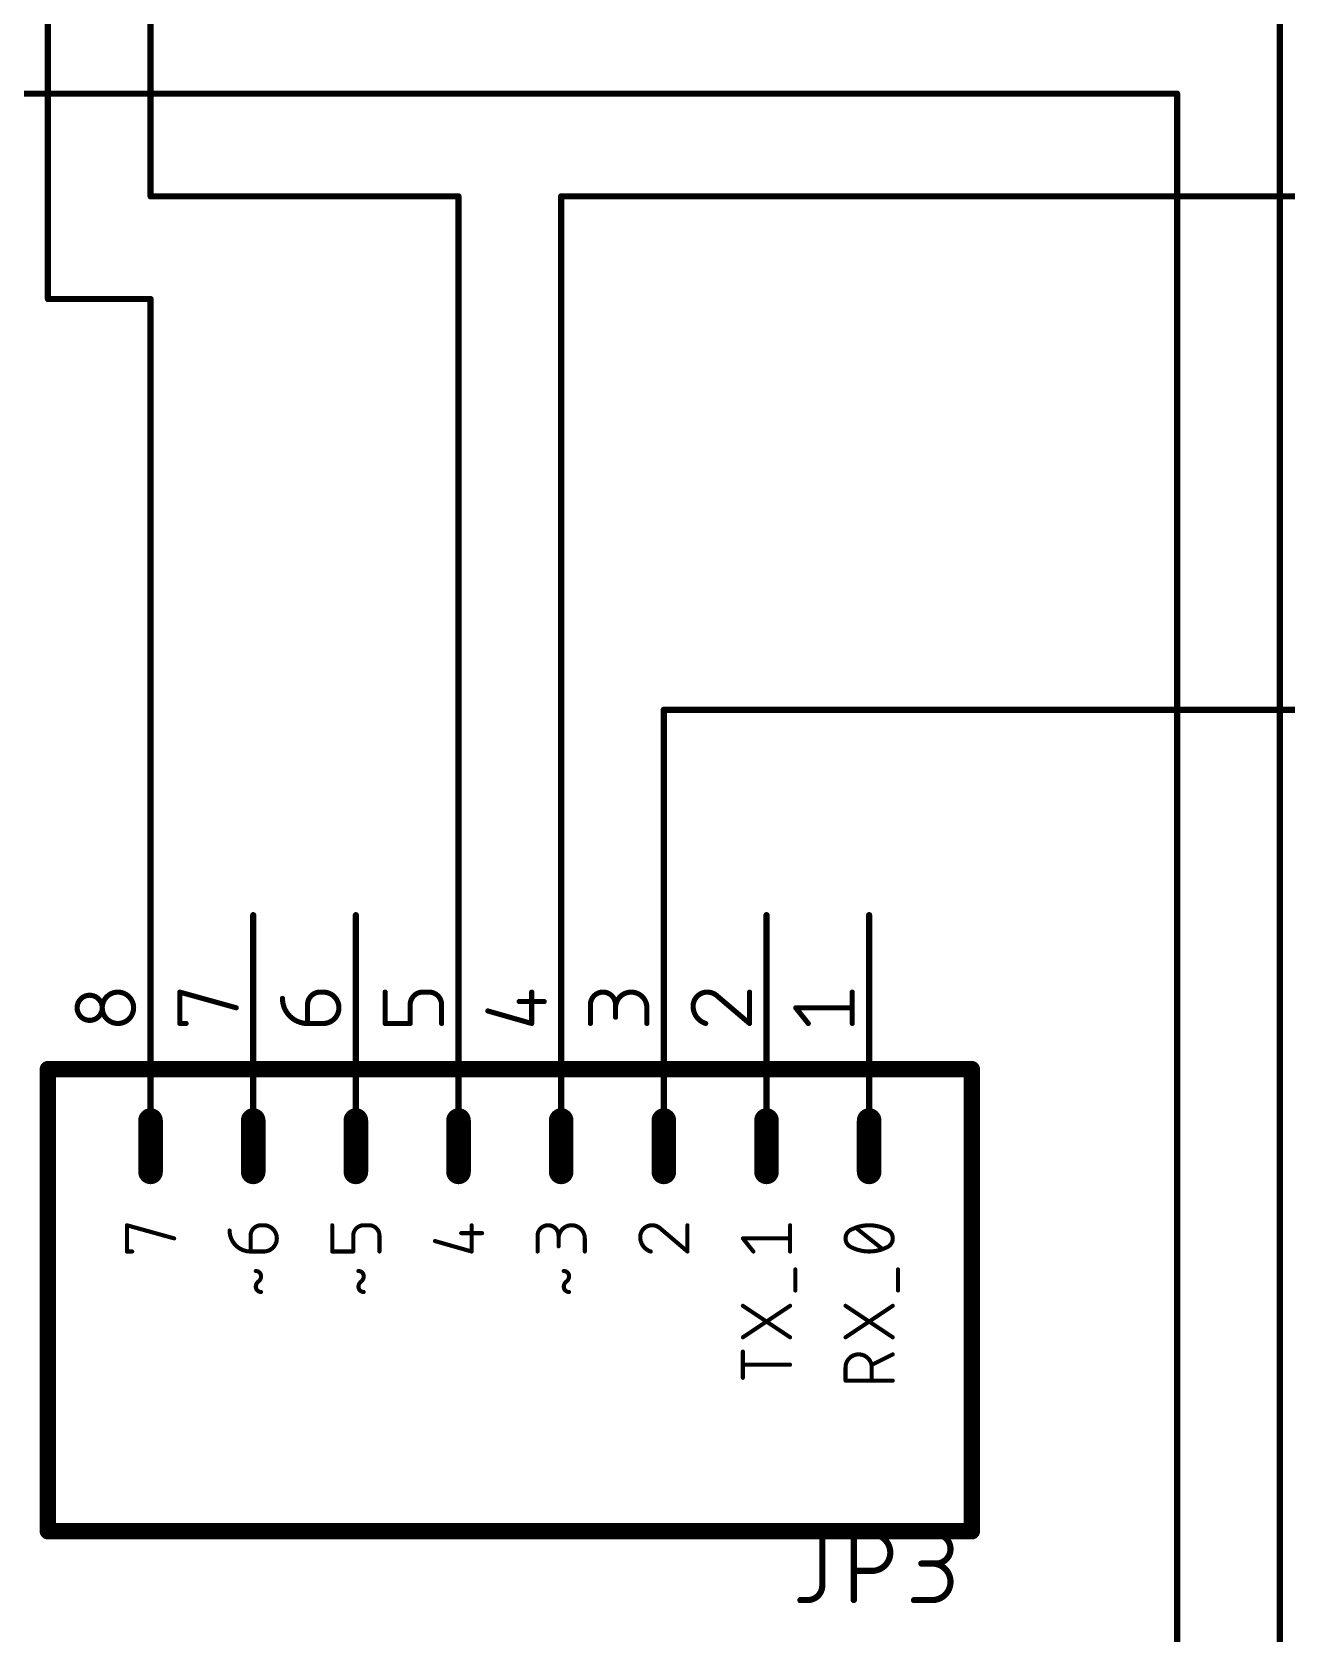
# Model space of a CAD drawing. Extents: x 33 to 158, y -5 to 117.
# Drawn here: x 83.43 to 114.48, y 38.1 to 77.72 of the extents above; entities that cross this region are included whole.
import ezdxf

# ---------------------------------------------------------------- set-up
doc = ezdxf.new("R2010")
doc.units = 0
for name, color, linetype in [('91', 122, 'CONTINUOUS'), ('94', 12, 'CONTINUOUS'), ('95', 251, 'CONTINUOUS')]:
    doc.layers.add(name, color=color, linetype=linetype)

msp = doc.modelspace()

# ---------------------------------------------------------------- linework, layer by layer
at = {"layer": '91', "const_width": 0.1524}
for points in [[(83.82, 91.44), (83.82, 71.12)], [(86.36, 91.44), (86.36, 73.66)], [(114.3, 78.74), (114.3, 5.08)], [(81.28, 76.2), (111.76, 76.2)], [(111.76, 76.2), (111.76, 7.62)], [(86.36, 73.66), (93.98, 73.66)], [(93.98, 55.88), (93.98, 73.66)], [(96.52, 73.66), (139.7, 73.66)], [(96.52, 73.66), (96.52, 55.88)], [(83.82, 71.12), (86.36, 71.12)], [(86.36, 55.88), (86.36, 71.12)], [(99.06, 55.88), (99.06, 60.96)], [(99.06, 60.96), (134.62, 60.96)]]:
    msp.add_lwpolyline(points, dxfattribs=at)
at = {"layer": '91', "const_width": 0.0762}
for points in [[(111.7981, 76.2, 1), (111.7219, 76.2)], [(111.76, 76.1619, 1), (111.76, 76.2381)], [(86.36, 73.6981, 1), (86.36, 73.6219)], [(94.0181, 73.66, 1), (93.9419, 73.66)], [(93.98, 73.6219, 1), (93.98, 73.6981)], [(96.52, 73.6981, 1), (96.52, 73.6219)], [(96.5581, 73.66, 1), (96.4819, 73.66)], [(86.3219, 73.66, 1), (86.3981, 73.66)], [(83.82, 71.1581, 1), (83.82, 71.0819)], [(83.7819, 71.12, 1), (83.8581, 71.12)], [(86.3981, 71.12, 1), (86.3219, 71.12)], [(86.36, 71.0819, 1), (86.36, 71.1581)], [(99.0981, 60.96, 1), (99.0219, 60.96)], [(99.06, 60.9981, 1), (99.06, 60.9219)], [(86.3219, 55.88, 1), (86.3981, 55.88)], [(93.9419, 55.88, 1), (94.0181, 55.88)], [(96.4819, 55.88, 1), (96.5581, 55.88)], [(99.0219, 55.88, 1), (99.0981, 55.88)]]:
    msp.add_lwpolyline(points, format="xyb", dxfattribs=at)
at = {"layer": '94'}
for points, const_width in [([(86.36, 55.88), (86.36, 50.8)], 0.1524), ([(88.9, 55.88), (88.9, 50.8)], 0.1524), ([(91.44, 55.88), (91.44, 50.8)], 0.1524), ([(93.98, 55.88), (93.98, 50.8)], 0.1524), ([(96.52, 55.88), (96.52, 50.8)], 0.1524), ([(99.06, 55.88), (99.06, 50.8)], 0.1524), ([(101.6, 55.88), (101.6, 50.8)], 0.1524), ([(104.14, 55.88), (104.14, 50.8)], 0.1524), ([(83.82, 52.07), (83.82, 40.64)], 0.4064), ([(83.82, 52.07), (106.68, 52.07)], 0.4064), ([(106.68, 40.64), (106.68, 52.07)], 0.4064), ([(86.36, 49.53), (86.36, 50.8)], 0.6096), ([(88.9, 49.53), (88.9, 50.8)], 0.6096), ([(91.44, 49.53), (91.44, 50.8)], 0.6096), ([(93.98, 49.53), (93.98, 50.8)], 0.6096), ([(96.52, 49.53), (96.52, 50.8)], 0.6096), ([(99.06, 49.53), (99.06, 50.8)], 0.6096), ([(101.6, 49.53), (101.6, 50.8)], 0.6096), ([(104.14, 49.53), (104.14, 50.8)], 0.6096), ([(85.7758, 47.5601), (85.7758, 48.2092)], 0.1016), ([(85.7758, 48.2092), (86.9442, 47.8846)], 0.1016), ([(88.8351, 47.5601), (88.8351, 47.9496)], 0.1016), ([(89.0947, 48.2092), (89.1596, 48.2092)], 0.1016), ([(90.8558, 47.5601), (90.8558, 48.2092)], 0.1016), ([(91.3751, 47.9496), (91.3751, 47.5601)], 0.1016), ([(91.7646, 48.2092), (91.6347, 48.2092)], 0.1016), ([(92.0242, 47.5601), (92.0242, 47.9496)], 0.1016), ([(94.0449, 48.0145), (94.5642, 48.0145)], 0.1016), ([(94.3046, 47.5601), (94.3046, 48.2092)], 0.1016), ([(95.9358, 47.5601), (95.9358, 47.9496)], 0.1016), ([(96.4551, 47.9496), (96.4551, 47.6899)], 0.1016), ([(98.9951, 48.1118), (99.6442, 47.5601)], 0.1016), ([(99.6442, 47.5601), (99.6442, 48.2092)], 0.1016), ([(102.1842, 47.5601), (102.1842, 48.2092)], 0.1016), ([(104.4646, 47.625), (103.8154, 48.1443)], 0.1016), ([(85.9056, 47.5601), (85.7758, 47.5601)], 0.1016), ([(89.1596, 47.5601), (88.8351, 47.5601)], 0.1016), ([(91.3751, 47.5601), (90.8558, 47.5601)], 0.1016), ([(93.3958, 47.8197), (94.3046, 47.5601)], 0.1016), ([(97.1042, 47.5601), (97.1042, 47.8846)], 0.1016), ([(101.2754, 47.5601), (101.0158, 47.8846)], 0.1016), ([(101.0158, 47.8846), (102.1842, 47.8846)], 0.1016), ([(102.314, 46.5963), (102.314, 47.1156)], 0.1016), ([(104.854, 46.5963), (104.854, 47.1156)], 0.1016), ([(102.1842, 45.4378), (101.0158, 46.2167)], 0.1016), ([(101.0158, 45.4378), (102.1842, 46.2167)], 0.1016), ([(104.7242, 45.4378), (103.5558, 46.2167)], 0.1016), ([(103.5558, 45.4378), (104.7242, 46.2167)], 0.1016), ([(101.0158, 44.4359), (101.0158, 45.085)], 0.1016), ([(102.1842, 44.7604), (101.0158, 44.7604)], 0.1016), ([(104.7242, 45.0162), (104.2049, 44.7565)], 0.1016), ([(103.5558, 44.3671), (103.5558, 44.6916)], 0.1016), ([(104.7242, 44.3671), (103.5558, 44.3671)], 0.1016), ([(104.2049, 44.6916), (104.2049, 44.3671)], 0.1016), ([(106.68, 40.64), (83.82, 40.64)], 0.4064)]:
    msp.add_lwpolyline(points, dxfattribs=dict(at, const_width=const_width))
for points, const_width in [([(86.3981, 55.88, 1), (86.3219, 55.88)], 0.0762), ([(88.9381, 55.88, 1), (88.8619, 55.88)], 0.0762), ([(91.4781, 55.88, 1), (91.4019, 55.88)], 0.0762), ([(94.0181, 55.88, 1), (93.9419, 55.88)], 0.0762), ([(96.5581, 55.88, 1), (96.4819, 55.88)], 0.0762), ([(99.0981, 55.88, 1), (99.0219, 55.88)], 0.0762), ([(101.6381, 55.88, 1), (101.5619, 55.88)], 0.0762), ([(104.1781, 55.88, 1), (104.1019, 55.88)], 0.0762), ([(83.9216, 52.07, 1), (83.7184, 52.07)], 0.2032), ([(83.82, 52.1716, 1), (83.82, 51.9684)], 0.2032), ([(106.7816, 52.07, 1), (106.5784, 52.07)], 0.2032), ([(106.68, 51.9684, 1), (106.68, 52.1716)], 0.2032), ([(86.5124, 50.8, 1), (86.2076, 50.8)], 0.3048), ([(86.3219, 50.8, 1), (86.3981, 50.8)], 0.0762), ([(89.0524, 50.8, 1), (88.7476, 50.8)], 0.3048), ([(88.8619, 50.8, 1), (88.9381, 50.8)], 0.0762), ([(91.5924, 50.8, 1), (91.2876, 50.8)], 0.3048), ([(91.4019, 50.8, 1), (91.4781, 50.8)], 0.0762), ([(94.1324, 50.8, 1), (93.8276, 50.8)], 0.3048), ([(93.9419, 50.8, 1), (94.0181, 50.8)], 0.0762), ([(96.6724, 50.8, 1), (96.3676, 50.8)], 0.3048), ([(96.4819, 50.8, 1), (96.5581, 50.8)], 0.0762), ([(99.2124, 50.8, 1), (98.9076, 50.8)], 0.3048), ([(99.0219, 50.8, 1), (99.0981, 50.8)], 0.0762), ([(101.7524, 50.8, 1), (101.4476, 50.8)], 0.3048), ([(101.5619, 50.8, 1), (101.6381, 50.8)], 0.0762), ([(104.2924, 50.8, 1), (103.9876, 50.8)], 0.3048), ([(104.1019, 50.8, 1), (104.1781, 50.8)], 0.0762), ([(86.2076, 49.53, 1), (86.5124, 49.53)], 0.3048), ([(88.7476, 49.53, 1), (89.0524, 49.53)], 0.3048), ([(91.2876, 49.53, 1), (91.5924, 49.53)], 0.3048), ([(93.8276, 49.53, 1), (94.1324, 49.53)], 0.3048), ([(96.3676, 49.53, 1), (96.6724, 49.53)], 0.3048), ([(98.9076, 49.53, 1), (99.2124, 49.53)], 0.3048), ([(101.4476, 49.53, 1), (101.7524, 49.53)], 0.3048), ([(103.9876, 49.53, 1), (104.2924, 49.53)], 0.3048), ([(85.8012, 48.2092, 1), (85.7504, 48.2092)], 0.0508), ([(85.7826, 48.2337, 1), (85.769, 48.1847)], 0.0508), ([(88.3158, 48.0794, 0.4142), (88.8351, 47.5601)], 0.1016), ([(88.3412, 48.0794, 1), (88.2904, 48.0794)], 0.0508), ([(89.0947, 48.2092, 0.4142), (88.8351, 47.9496)], 0.1016), ([(88.8605, 47.9496, 1), (88.8097, 47.9496)], 0.0508), ([(88.8097, 47.9496, 1), (88.8605, 47.9496)], 0.0508), ([(89.0947, 48.2346, 1), (89.0947, 48.1838)], 0.0508), ([(89.0947, 48.1838, 1), (89.0947, 48.2346)], 0.0508), ([(89.1596, 47.5601, 1), (89.1596, 48.2092)], 0.1016), ([(89.1596, 48.2346, 1), (89.1596, 48.1838)], 0.0508), ([(89.1596, 48.1838, 1), (89.1596, 48.2346)], 0.0508), ([(90.8812, 48.2092, 1), (90.8304, 48.2092)], 0.0508), ([(91.6347, 48.2092, 0.4142), (91.3751, 47.9496)], 0.1016), ([(91.4005, 47.9496, 1), (91.3497, 47.9496)], 0.0508), ([(91.3497, 47.9496, 1), (91.4005, 47.9496)], 0.0508), ([(91.6347, 48.2346, 1), (91.6347, 48.1838)], 0.0508), ([(91.6347, 48.1838, 1), (91.6347, 48.2346)], 0.0508), ([(92.0242, 47.9496, 0.4142), (91.7646, 48.2092)], 0.1016), ([(91.7646, 48.2346, 1), (91.7646, 48.1838)], 0.0508), ([(91.7646, 48.1838, 1), (91.7646, 48.2346)], 0.0508), ([(92.0496, 47.9496, 1), (91.9988, 47.9496)], 0.0508), ([(91.9988, 47.9496, 1), (92.0496, 47.9496)], 0.0508), ([(94.0449, 48.0399, 1), (94.0449, 47.9891)], 0.0508), ([(94.33, 48.2092, 1), (94.2792, 48.2092)], 0.0508), ([(94.5642, 47.9891, 1), (94.5642, 48.0399)], 0.0508), ([(96.4551, 47.9496, 1), (95.9358, 47.9496)], 0.1016), ([(95.9612, 47.9496, 1), (95.9104, 47.9496)], 0.0508), ([(95.9104, 47.9496, 1), (95.9612, 47.9496)], 0.0508), ([(97.1042, 47.8846, 1), (96.4551, 47.8846)], 0.1016), ([(96.4805, 47.9496, 1), (96.4297, 47.9496)], 0.0508), ([(96.4297, 47.9496, 1), (96.4805, 47.9496)], 0.0508), ([(98.7679, 48.2092, 0.4142), (98.4758, 47.9171)], 0.1016), ([(98.4758, 47.9171, 0.3252), (98.7354, 47.5601)], 0.1016), ([(98.5012, 47.9171, 1), (98.4504, 47.9171)], 0.0508), ([(98.9951, 48.1118, 0.2053), (98.7679, 48.2092)], 0.1016), ([(98.7679, 48.2346, 1), (98.7679, 48.1838)], 0.0508), ([(98.7679, 48.1838, 1), (98.7679, 48.2346)], 0.0508), ([(99.0115, 48.1312, 1), (98.9786, 48.0925)], 0.0508), ([(98.9767, 48.0943, 1), (99.0135, 48.1294)], 0.0508), ([(99.6696, 48.2092, 1), (99.6188, 48.2092)], 0.0508), ([(102.2096, 48.2092, 1), (102.1588, 48.2092)], 0.0508), ([(103.7181, 48.1118, 0.3205), (103.5558, 47.8846)], 0.1016), ([(103.7069, 48.1347, 1), (103.7292, 48.089)], 0.0508), ([(104.14, 48.2092, 0.1139), (103.7181, 48.1118)], 0.1016), ([(103.7263, 48.0878, 1), (103.7098, 48.1359)], 0.0508), ([(103.8313, 48.1641, 1), (103.7996, 48.1245)], 0.0508), ([(104.5619, 48.1118, 0.1139), (104.14, 48.2092)], 0.1016), ([(104.14, 48.2346, 1), (104.14, 48.1838)], 0.0508), ([(104.14, 48.1838, 1), (104.14, 48.2346)], 0.0508), ([(104.5702, 48.1359, 1), (104.5537, 48.0878)], 0.0508), ([(104.7242, 47.8846, 0.3205), (104.5619, 48.1118)], 0.1016), ([(104.5508, 48.089, 1), (104.5731, 48.1347)], 0.0508), ([(85.7758, 47.5855, 1), (85.7758, 47.5347)], 0.0508), ([(85.7504, 47.5601, 1), (85.8012, 47.5601)], 0.0508), ([(85.9056, 47.5347, 1), (85.9056, 47.5855)], 0.0508), ([(86.9374, 47.8602, 1), (86.951, 47.9091)], 0.0508), ([(88.8351, 47.5855, 1), (88.8351, 47.5347)], 0.0508), ([(88.8097, 47.5601, 1), (88.8605, 47.5601)], 0.0508), ([(88.8351, 47.5347, 1), (88.8351, 47.5855)], 0.0508), ([(89.1596, 47.5855, 1), (89.1596, 47.5347)], 0.0508), ([(89.1596, 47.5347, 1), (89.1596, 47.5855)], 0.0508), ([(90.8558, 47.5855, 1), (90.8558, 47.5347)], 0.0508), ([(90.8304, 47.5601, 1), (90.8812, 47.5601)], 0.0508), ([(91.3497, 47.5601, 1), (91.4005, 47.5601)], 0.0508), ([(91.3751, 47.5347, 1), (91.3751, 47.5855)], 0.0508), ([(91.9988, 47.5601, 1), (92.0496, 47.5601)], 0.0508), ([(93.4028, 47.8442, 1), (93.3888, 47.7953)], 0.0508), ([(94.2792, 47.5601, 1), (94.33, 47.5601)], 0.0508), ([(94.2976, 47.5357, 1), (94.3115, 47.5845)], 0.0508), ([(95.9104, 47.5601, 1), (95.9612, 47.5601)], 0.0508), ([(96.4297, 47.8846, 1), (96.4805, 47.8846)], 0.0508), ([(96.4297, 47.6899, 1), (96.4805, 47.6899)], 0.0508), ([(97.1296, 47.8846, 1), (97.0788, 47.8846)], 0.0508), ([(97.0788, 47.8846, 1), (97.1296, 47.8846)], 0.0508), ([(97.0788, 47.5601, 1), (97.1296, 47.5601)], 0.0508), ([(98.4504, 47.9171, 1), (98.5012, 47.9171)], 0.0508), ([(98.7276, 47.5359, 1), (98.7433, 47.5843)], 0.0508), ([(99.6188, 47.5601, 1), (99.6696, 47.5601)], 0.0508), ([(99.6277, 47.5407, 1), (99.6607, 47.5794)], 0.0508), ([(101.0356, 47.9005, 1), (100.996, 47.8688)], 0.0508), ([(101.0158, 47.91, 1), (101.0158, 47.8592)], 0.0508), ([(101.2556, 47.5442, 1), (101.2953, 47.576)], 0.0508), ([(102.1588, 47.5601, 1), (102.2096, 47.5601)], 0.0508), ([(102.1842, 47.8592, 1), (102.1842, 47.91)], 0.0508), ([(103.5558, 47.8846, 0.3205), (103.7181, 47.6575)], 0.1016), ([(103.5812, 47.8846, 1), (103.5304, 47.8846)], 0.0508), ([(103.5304, 47.8846, 1), (103.5812, 47.8846)], 0.0508), ([(103.7292, 47.6803, 1), (103.7069, 47.6346)], 0.0508), ([(103.7181, 47.6575, 0.1139), (104.14, 47.5601)], 0.1016), ([(103.7098, 47.6334, 1), (103.7263, 47.6815)], 0.0508), ([(104.14, 47.5601, 0.1139), (104.5619, 47.6575)], 0.1016), ([(104.14, 47.5855, 1), (104.14, 47.5347)], 0.0508), ([(104.14, 47.5347, 1), (104.14, 47.5855)], 0.0508), ([(104.4487, 47.6052, 1), (104.4804, 47.6448)], 0.0508), ([(104.5619, 47.6575, 0.3205), (104.7242, 47.8846)], 0.1016), ([(104.5537, 47.6815, 1), (104.5702, 47.6334)], 0.0508), ([(104.5731, 47.6346, 1), (104.5508, 47.6803)], 0.0508), ([(104.7496, 47.8846, 1), (104.6988, 47.8846)], 0.0508), ([(104.6988, 47.8846, 1), (104.7496, 47.8846)], 0.0508), ([(102.3394, 47.1156, 1), (102.2886, 47.1156)], 0.0508), ([(104.8794, 47.1156, 1), (104.8286, 47.1156)], 0.0508), ([(89.0947, 46.9477, 0.4142), (88.9649, 47.0775)], 0.1016), ([(88.9649, 47.1029, 1), (88.9649, 47.0521)], 0.0508), ([(89.0298, 46.8178, 0.2361), (88.9649, 46.688)], 0.1016), ([(89.0298, 46.8178, 0.2361), (89.0947, 46.9477)], 0.1016), ([(89.0146, 46.8382, 1), (89.0451, 46.7975)], 0.0508), ([(89.0451, 46.7975, 1), (89.0146, 46.8382)], 0.0508), ([(89.1201, 46.9477, 1), (89.0693, 46.9477)], 0.0508), ([(89.0693, 46.9477, 1), (89.1201, 46.9477)], 0.0508), ([(91.6347, 46.9477, 0.4142), (91.5049, 47.0775)], 0.1016), ([(91.5049, 47.1029, 1), (91.5049, 47.0521)], 0.0508), ([(91.5698, 46.8178, 0.2361), (91.5049, 46.688)], 0.1016), ([(91.5698, 46.8178, 0.2361), (91.6347, 46.9477)], 0.1016), ([(91.5546, 46.8382, 1), (91.5851, 46.7975)], 0.0508), ([(91.5851, 46.7975, 1), (91.5546, 46.8382)], 0.0508), ([(91.6601, 46.9477, 1), (91.6093, 46.9477)], 0.0508), ([(91.6093, 46.9477, 1), (91.6601, 46.9477)], 0.0508), ([(96.7147, 46.9477, 0.4142), (96.5849, 47.0775)], 0.1016), ([(96.5849, 47.1029, 1), (96.5849, 47.0521)], 0.0508), ([(96.6498, 46.8178, 0.2361), (96.5849, 46.688)], 0.1016), ([(96.6498, 46.8178, 0.2361), (96.7147, 46.9477)], 0.1016), ([(96.6346, 46.8382, 1), (96.6651, 46.7975)], 0.0508), ([(96.6651, 46.7975, 1), (96.6346, 46.8382)], 0.0508), ([(96.7401, 46.9477, 1), (96.6893, 46.9477)], 0.0508), ([(96.6893, 46.9477, 1), (96.7401, 46.9477)], 0.0508), ([(88.9649, 46.688, 0.4142), (89.0947, 46.5582)], 0.1016), ([(88.9903, 46.688, 1), (88.9395, 46.688)], 0.0508), ([(88.9395, 46.688, 1), (88.9903, 46.688)], 0.0508), ([(89.0947, 46.5328, 1), (89.0947, 46.5836)], 0.0508), ([(91.5049, 46.688, 0.4142), (91.6347, 46.5582)], 0.1016), ([(91.5303, 46.688, 1), (91.4795, 46.688)], 0.0508), ([(91.4795, 46.688, 1), (91.5303, 46.688)], 0.0508), ([(91.6347, 46.5328, 1), (91.6347, 46.5836)], 0.0508), ([(96.5849, 46.688, 0.4142), (96.7147, 46.5582)], 0.1016), ([(96.6103, 46.688, 1), (96.5595, 46.688)], 0.0508), ([(96.5595, 46.688, 1), (96.6103, 46.688)], 0.0508), ([(96.7147, 46.5328, 1), (96.7147, 46.5836)], 0.0508), ([(102.2886, 46.5963, 1), (102.3394, 46.5963)], 0.0508), ([(104.8286, 46.5963, 1), (104.8794, 46.5963)], 0.0508), ([(101.0299, 46.2378, 1), (101.0017, 46.1956)], 0.0508), ([(102.1983, 46.1956, 1), (102.1701, 46.2378)], 0.0508), ([(103.5699, 46.2378, 1), (103.5417, 46.1956)], 0.0508), ([(104.7383, 46.1956, 1), (104.7101, 46.2378)], 0.0508), ([(101.0017, 45.4589, 1), (101.0299, 45.4166)], 0.0508), ([(102.1701, 45.4166, 1), (102.1983, 45.4589)], 0.0508), ([(103.5417, 45.4589, 1), (103.5699, 45.4166)], 0.0508), ([(104.7101, 45.4166, 1), (104.7383, 45.4589)], 0.0508), ([(101.0412, 45.085, 1), (100.9904, 45.085)], 0.0508), ([(101.0158, 44.7858, 1), (101.0158, 44.735)], 0.0508), ([(102.1842, 44.735, 1), (102.1842, 44.7858)], 0.0508), ([(104.2049, 44.6916, 1), (103.5558, 44.6916)], 0.1016), ([(104.1936, 44.7792, 1), (104.2163, 44.7338)], 0.0508), ([(104.7356, 44.9934, 1), (104.7128, 45.0389)], 0.0508), ([(100.9904, 44.4359, 1), (101.0412, 44.4359)], 0.0508), ([(103.5812, 44.6916, 1), (103.5304, 44.6916)], 0.0508), ([(103.5304, 44.6916, 1), (103.5812, 44.6916)], 0.0508), ([(103.5558, 44.3925, 1), (103.5558, 44.3417)], 0.0508), ([(103.5304, 44.3671, 1), (103.5812, 44.3671)], 0.0508), ([(104.2303, 44.6916, 1), (104.1795, 44.6916)], 0.0508), ([(104.1795, 44.6916, 1), (104.2303, 44.6916)], 0.0508), ([(104.1795, 44.3671, 1), (104.2303, 44.3671)], 0.0508), ([(104.7242, 44.3417, 1), (104.7242, 44.3925)], 0.0508), ([(83.82, 40.7416, 1), (83.82, 40.5384)], 0.2032), ([(106.68, 40.5384, 1), (106.68, 40.7416)], 0.2032), ([(83.7184, 40.64, 1), (83.9216, 40.64)], 0.2032), ([(106.5784, 40.64, 1), (106.7816, 40.64)], 0.2032)]:
    msp.add_lwpolyline(points, format="xyb", dxfattribs=dict(at, const_width=const_width))
at = {"layer": '95'}
for points, const_width in [([(84.8543, 53.8988, 1), (84.8543, 53.2779)], 0.127), ([(84.8543, 53.9306, 1), (84.8543, 53.867)], 0.0635), ([(84.8543, 53.2779, 1), (84.8543, 53.8988)], 0.127), ([(84.8543, 53.867, 1), (84.8543, 53.9305)], 0.0635), ([(85.5528, 53.9764, 1), (85.5528, 53.2003)], 0.127), ([(85.5528, 54.0082, 1), (85.5528, 53.9447)], 0.0635), ([(85.5528, 53.2003, 1), (85.5528, 53.9764)], 0.127), ([(85.5528, 53.9447, 1), (85.5528, 54.0082)], 0.0635), ([(87.1157, 53.9764, 1), (87.0521, 53.9764)], 0.0635), ([(87.0924, 54.007, 1), (87.0754, 53.9458)], 0.0635), ([(90.5552, 53.9764, 0.4142), (90.2448, 53.666)], 0.127), ([(90.5552, 54.0082, 1), (90.5552, 53.9447)], 0.0635), ([(90.5552, 53.9447, 1), (90.5552, 54.0082)], 0.0635), ([(90.6328, 54.0082, 1), (90.6328, 53.9447)], 0.0635), ([(90.6328, 53.2003, 1), (90.6328, 53.9764)], 0.127), ([(90.6328, 53.9447, 1), (90.6328, 54.0082)], 0.0635), ([(92.1957, 53.9764, 1), (92.1321, 53.9764)], 0.0635), ([(93.0952, 53.9764, 0.4142), (92.7848, 53.666)], 0.127), ([(93.0952, 54.0082, 1), (93.0952, 53.9447)], 0.0635), ([(93.0952, 53.9447, 1), (93.0952, 54.0082)], 0.0635), ([(93.2505, 54.0082, 1), (93.2505, 53.9447)], 0.0635), ([(93.5609, 53.666, 0.4142), (93.2505, 53.9764)], 0.127), ([(93.2505, 53.9447, 1), (93.2505, 54.0082)], 0.0635), ([(95.8222, 53.9764, 1), (95.7587, 53.9764)], 0.0635), ([(97.8648, 53.666, 1), (97.2439, 53.666)], 0.127), ([(98.6409, 53.5884, 1), (97.8648, 53.5884)], 0.127), ([(100.1332, 53.9764, 0.4142), (99.7839, 53.6272)], 0.127), ([(100.1331, 54.0082, 1), (100.1332, 53.9447)], 0.0635), ([(100.4048, 53.86, 0.2053), (100.1332, 53.9764)], 0.127), ([(100.1332, 53.9447, 1), (100.1332, 54.0082)], 0.0635), ([(100.4254, 53.8842, 1), (100.3842, 53.8358)], 0.0635), ([(100.3818, 53.8381, 1), (100.4278, 53.8819)], 0.0635), ([(101.2127, 53.9764, 1), (101.1492, 53.9764)], 0.0635), ([(103.7527, 53.9764, 1), (103.6891, 53.9764)], 0.0635), ([(88.4724, 53.5578, 1), (88.4894, 53.6189)], 0.0635), ([(89.6556, 53.8212, 1), (89.5921, 53.8212)], 0.0635), ([(89.6239, 53.8212, 0.4142), (90.2448, 53.2003)], 0.127), ([(90.2765, 53.666, 1), (90.213, 53.666)], 0.0635), ([(90.213, 53.666, 1), (90.2765, 53.666)], 0.0635), ([(92.8165, 53.666, 1), (92.753, 53.666)], 0.0635), ([(92.753, 53.666, 1), (92.8165, 53.666)], 0.0635), ([(93.5927, 53.666, 1), (93.5292, 53.666)], 0.0635), ([(93.5292, 53.666, 1), (93.5927, 53.666)], 0.0635), ([(94.7126, 53.5413, 1), (94.6952, 53.4802)], 0.0635), ([(95.48, 53.7753, 1), (95.48, 53.7118)], 0.0635), ([(96.1009, 53.7118, 1), (96.1009, 53.7753)], 0.0635), ([(97.2757, 53.666, 1), (97.2122, 53.666)], 0.0635), ([(97.2122, 53.666, 1), (97.2757, 53.666)], 0.0635), ([(97.8965, 53.666, 1), (97.833, 53.666)], 0.0635), ([(97.833, 53.666, 1), (97.8965, 53.666)], 0.0635), ([(97.833, 53.5884, 1), (97.8965, 53.5884)], 0.0635), ([(98.6727, 53.5884, 1), (98.6091, 53.5884)], 0.0635), ([(98.6091, 53.5884, 1), (98.6727, 53.5884)], 0.0635), ([(99.7839, 53.6272, 0.3252), (100.0943, 53.2003)], 0.127), ([(99.8156, 53.6272, 1), (99.7522, 53.6272)], 0.0635), ([(99.7522, 53.6272, 1), (99.8157, 53.6272)], 0.0635), ([(102.3487, 53.6082, 1), (102.2991, 53.5685)], 0.0635), ([(102.3239, 53.6201, 1), (102.3239, 53.5566)], 0.0635), ([(103.7209, 53.5566, 1), (103.7209, 53.6201)], 0.0635), ([(84.8543, 53.3097, 1), (84.8543, 53.2462)], 0.0635), ([(84.8543, 53.2462, 1), (84.8543, 53.3097)], 0.0635), ([(85.5528, 53.232, 1), (85.5528, 53.1685)], 0.0635), ([(85.5528, 53.1686, 1), (85.5528, 53.2321)], 0.0635), ([(87.0521, 53.2003, 1), (87.1157, 53.2003)], 0.0635), ([(87.0839, 53.2321, 1), (87.0839, 53.1686)], 0.0635), ([(87.2391, 53.1686, 1), (87.2391, 53.2321)], 0.0635), ([(90.213, 53.2003, 1), (90.2765, 53.2003)], 0.0635), ([(90.2448, 53.2321, 1), (90.2448, 53.1686)], 0.0635), ([(90.2448, 53.1686, 1), (90.2448, 53.2321)], 0.0635), ([(90.6328, 53.232, 1), (90.6328, 53.1685)], 0.0635), ([(90.6328, 53.1686, 1), (90.6328, 53.2321)], 0.0635), ([(92.1321, 53.2003, 1), (92.1957, 53.2003)], 0.0635), ([(92.1639, 53.2321, 1), (92.1639, 53.1686)], 0.0635), ([(92.753, 53.2003, 1), (92.8165, 53.2003)], 0.0635), ([(92.7848, 53.1686, 1), (92.7848, 53.2321)], 0.0635), ([(93.5292, 53.2003, 1), (93.5927, 53.2003)], 0.0635), ([(95.7587, 53.2003, 1), (95.8222, 53.2003)], 0.0635), ([(95.7817, 53.1698, 1), (95.7992, 53.2308)], 0.0635), ([(97.2122, 53.2003, 1), (97.2757, 53.2003)], 0.0635), ([(97.833, 53.3555, 1), (97.8965, 53.3555)], 0.0635), ([(98.6091, 53.2003, 1), (98.6727, 53.2003)], 0.0635), ([(100.0846, 53.1701, 1), (100.1041, 53.2305)], 0.0635), ([(101.1492, 53.2003, 1), (101.2127, 53.2003)], 0.0635), ([(101.1603, 53.1761, 1), (101.2015, 53.2245)], 0.0635), ([(102.6096, 53.1805, 1), (102.6591, 53.2201)], 0.0635), ([(103.6891, 53.2003, 1), (103.7527, 53.2003)], 0.0635), ([(103.0182, 40.5638, 1), (102.942, 40.5638)], 0.0762), ([(103.7981, 40.5638, 1), (103.7219, 40.5638)], 0.0762), ([(103.76, 40.6019, 1), (103.76, 40.5257)], 0.0762), ([(104.2115, 39.6607, 1), (104.2115, 40.5638)], 0.1524), ([(104.2115, 40.6019, 1), (104.2115, 40.5257)], 0.0762), ([(104.2115, 40.5257, 1), (104.2115, 40.6019)], 0.0762), ([(105.2499, 40.6019, 1), (105.2499, 40.5257)], 0.0762), ([(105.7918, 39.8413, 1), (105.7918, 40.5638)], 0.1524), ([(105.7918, 40.6019, 1), (105.7918, 40.5257)], 0.0762), ([(105.7918, 40.5257, 1), (105.7918, 40.6019)], 0.0762), ([(103.76, 39.6988, 1), (103.76, 39.6226)], 0.0762), ([(104.2115, 39.6988, 1), (104.2115, 39.6226)], 0.0762), ([(104.2115, 39.6226, 1), (104.2115, 39.6988)], 0.0762), ([(105.4305, 39.8794, 1), (105.4305, 39.8032)], 0.0762), ([(105.7015, 38.9382, 1), (105.7015, 39.8413)], 0.1524), ([(105.7015, 39.8794, 1), (105.7015, 39.8032)], 0.0762), ([(105.7918, 39.8794, 1), (105.7918, 39.8032)], 0.0762), ([(105.7918, 39.8032, 1), (105.7918, 39.8794)], 0.0762), ([(102.6188, 38.9382, 0.4142), (102.9801, 39.2994)], 0.1524), ([(103.0182, 39.2994, 1), (102.942, 39.2994)], 0.0762), ([(102.942, 39.2994, 1), (103.0182, 39.2994)], 0.0762), ([(102.4382, 38.9763, 1), (102.4382, 38.9001)], 0.0762), ([(102.6188, 38.9763, 1), (102.6188, 38.9001)], 0.0762), ([(102.6188, 38.9001, 1), (102.6188, 38.9763)], 0.0762), ([(103.7219, 38.9382, 1), (103.7981, 38.9382)], 0.0762), ([(105.2499, 38.9763, 1), (105.2499, 38.9001)], 0.0762), ([(105.7015, 38.9763, 1), (105.7015, 38.9001)], 0.0762), ([(105.7015, 38.9001, 1), (105.7015, 38.9763)], 0.0762)]:
    msp.add_lwpolyline(points, format="xyb", dxfattribs=dict(at, const_width=const_width))
for points, const_width in [([(87.0839, 53.2003), (87.0839, 53.9764)], 0.127), ([(87.0839, 53.9764), (88.4809, 53.5884)], 0.127), ([(90.5552, 53.9764), (90.6328, 53.9764)], 0.127), ([(92.1639, 53.2003), (92.1639, 53.9764)], 0.127), ([(93.2505, 53.9764), (93.0952, 53.9764)], 0.127), ([(95.7905, 53.2003), (95.7905, 53.9764)], 0.127), ([(100.4048, 53.86), (101.1809, 53.2003)], 0.127), ([(101.1809, 53.2003), (101.1809, 53.9764)], 0.127), ([(103.7209, 53.2003), (103.7209, 53.9764)], 0.127), ([(90.2448, 53.2003), (90.2448, 53.666)], 0.127), ([(92.7848, 53.666), (92.7848, 53.2003)], 0.127), ([(93.5609, 53.2003), (93.5609, 53.666)], 0.127), ([(94.7039, 53.5107), (95.7905, 53.2003)], 0.127), ([(95.48, 53.7436), (96.1009, 53.7436)], 0.127), ([(97.2439, 53.2003), (97.2439, 53.666)], 0.127), ([(97.8648, 53.666), (97.8648, 53.3555)], 0.127), ([(98.6409, 53.2003), (98.6409, 53.5884)], 0.127), ([(102.6343, 53.2003), (102.3239, 53.5884)], 0.127), ([(102.3239, 53.5884), (103.7209, 53.5884)], 0.127), ([(87.2391, 53.2003), (87.0839, 53.2003)], 0.127), ([(90.6328, 53.2003), (90.2448, 53.2003)], 0.127), ([(92.7848, 53.2003), (92.1639, 53.2003)], 0.127), ([(102.9801, 40.5638), (102.9801, 39.2994)], 0.1524), ([(103.76, 38.9382), (103.76, 40.5638)], 0.1524), ([(103.76, 40.5638), (104.2115, 40.5638)], 0.1524), ([(105.2499, 40.5638), (105.7918, 40.5638)], 0.1524), ([(104.2115, 39.6607), (103.76, 39.6607)], 0.1524), ([(105.7918, 39.8413), (105.4305, 39.8413)], 0.1524), ([(102.6188, 38.9382), (102.4382, 38.9382)], 0.1524), ([(105.2499, 38.9382), (105.7015, 38.9382)], 0.1524)]:
    msp.add_lwpolyline(points, dxfattribs=dict(at, const_width=const_width))

doc.saveas('drawing.dxf')
